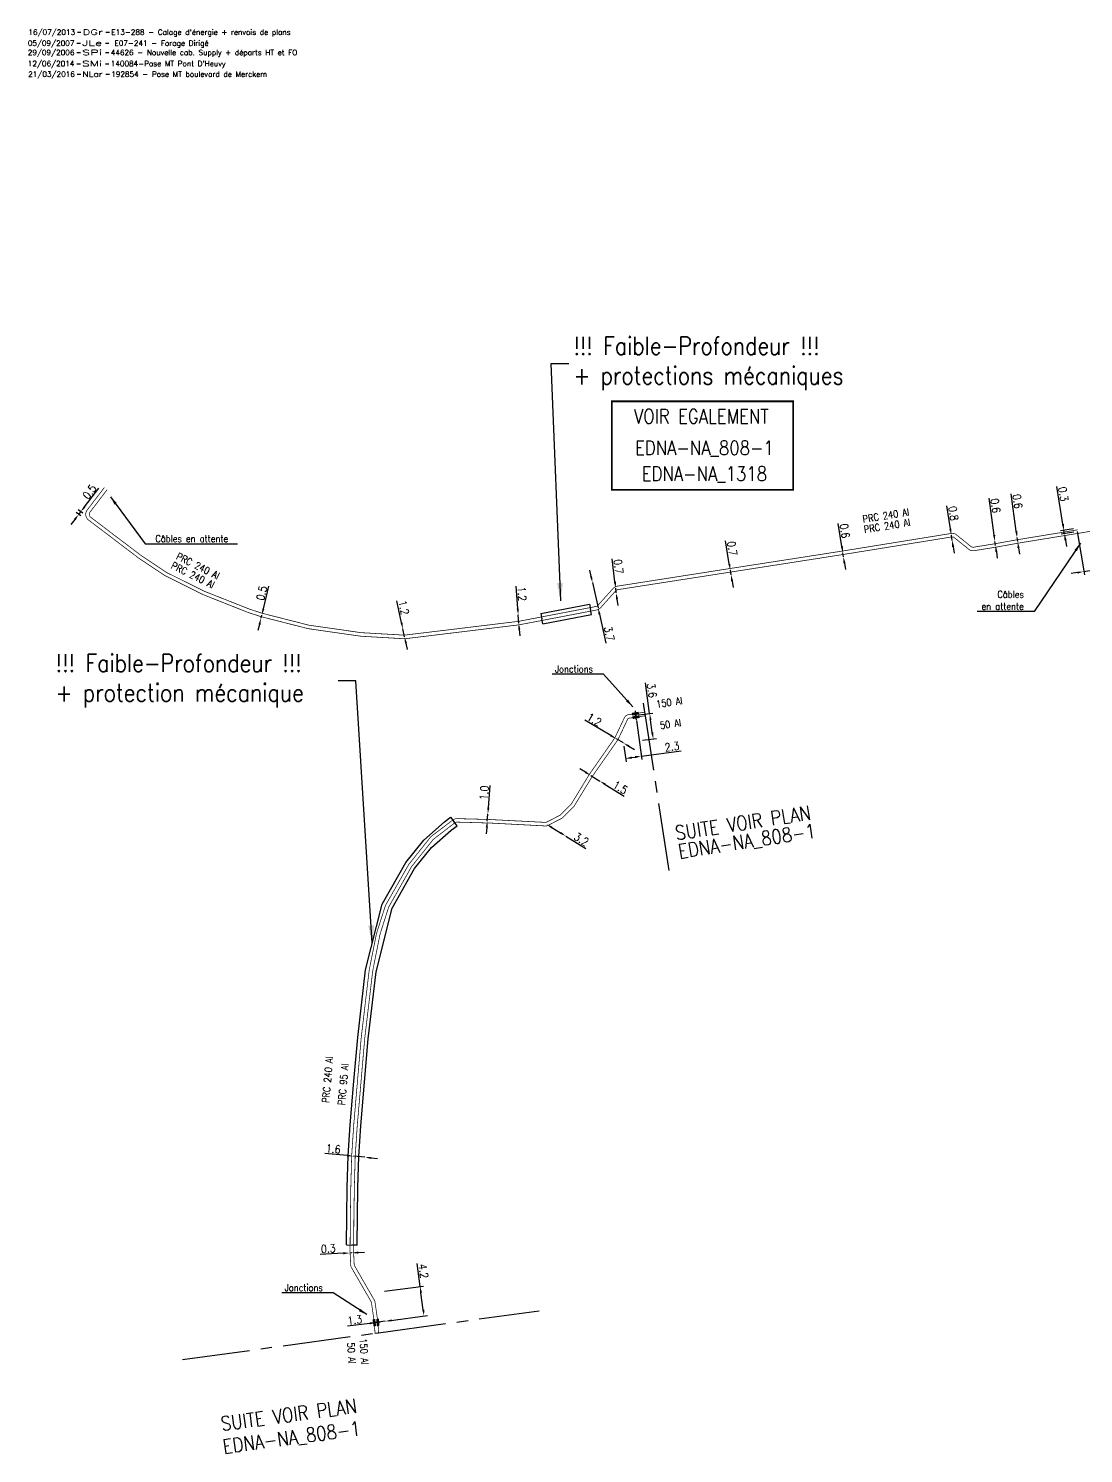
# Model space of a CAD drawing. Header units: millimetres. Extents: x 184513 to 185000, y 128010 to 129000.
# Drawn here: x 184512.7 to 184661, y 128788.2 to 128988.6 of the extents above; entities that cross this region are included whole.
import ezdxf
from ezdxf.enums import TextEntityAlignment as Align

# ---------------------------------------------------------------- set-up
doc = ezdxf.new("R2010")
doc.units = ezdxf.units.MM
doc.header["$PDMODE"] = 34
doc.linetypes.add('CENTER2', pattern=[28.575, 19.05, -3.175, 3.175, -3.175])
doc.layers.get('0').update_dxf_attribs({"linetype": 'CONTINUOUS'})
doc.layers.get('DEFPOINTS').update_dxf_attribs({"linetype": 'CONTINUOUS'})
for name, color, linetype in [('M_120', 5, 'M_ST_13'), ('M_300', 7, 'CONTINUOUS'), ('M_420', 7, 'CONTINUOUS'), ('M_930', 7, 'CONTINUOUS')]:
    doc.layers.add(name, color=color, linetype=linetype)
doc.layers.add('M_910', color=7, linetype='CONTINUOUS', plot=False)
doc.styles.get("Standard").update_dxf_attribs({"font": 'romans.shx', "width": 0.85})
doc.linetypes.add('M_ST_13', pattern='A,5,-0.3,["oo",Standard,S=1.5,R=0,X=0,Y=-0.5],-3', length=8.3)
doc.dimstyles.get("Standard").update_dxf_attribs({"dimtxt": 1.5, "dimasz": 1.2, "dimexe": 0.625, "dimexo": 0.625, "dimgap": 0.25, "dimtad": 1, "dimdec": 1, "dimzin": 0, "dimdsep": 46, "dimtxsty": 'Standard', "dimcen": -0.5, "dimadec": 0, "dimazin": 0, "dimtfac": 1, "dimtdec": 1, "dimtmove": 0, "dimatfit": 3, "dimfxl": 0, "dimtolj": 1, "dimtzin": 0, "dimarcsym": 0})

# ---------------------------------------------------------------- blocks, each defined once
blk = doc.blocks.new('GIS_MODF')
at = {"color": 0, "linetype": 'Continuous', "flags": 128}
for points in [[(-2.26, -0.01), (-1.76, -0.01)], [(1.76, -0.01), (2.26, -0.01)]]:
    blk.add_lwpolyline(points, dxfattribs=at)
at = {"color": 0, "linetype": 'Continuous'}
blk.add_attdef('DATE', text='', height=0.75, dxfattribs=at).set_placement((-2.58, -0.39), align=Align.RIGHT)
at = {"color": 0, "linetype": 'Continuous', "width": 3.590909}
blk.add_attdef('USER', text='', height=0.75, dxfattribs=at).set_placement((-1.52, -0.39), (1.31, -0.39), align=Align.FIT)
at = {"color": 0, "linetype": 'Continuous'}
blk.add_attdef('DESC', (2.53, -0.39), '', height=0.75, dxfattribs=at)
blk = doc.blocks.new('*D42')
at = {"layer": 'DEFPOINTS', "color": 0, "linetype": 'Continuous', "transparency": 16777216}
for p in [(184567.77, 128811.66), (184562.31, 128810.93), (184562.87, 128806.77)]:
    blk.add_point(p, dxfattribs=at)
at = {"layer": 'M_120', "color": 0, "linetype": 'Continuous', "lineweight": -2, "transparency": 16777216}
for p, q in [((184567.77, 128811.66), (184567.34, 128814.91)), ((184562.78, 128810.99), (184568.23, 128811.72)), ((184568.2, 128808.39), (184567.89, 128810.76)), ((184563.33, 128806.83), (184568.79, 128807.56))]:
    blk.add_line(p, q, dxfattribs=at)
at = {"layer": 'M_120', "color": 0, "linetype": 'Continuous', "transparency": 16777216}
for points in [[(184568.04, 128810.78), (184567.74, 128810.74), (184567.77, 128811.66)], [(184568.35, 128808.41), (184568.06, 128808.37), (184568.32, 128807.49)]]:
    blk.add_solid(points, dxfattribs=at)
at = {"layer": 'M_120', "color": 0, "linetype": 'Continuous', "transparency": 16777216, "insert": (184568.24, 128813.83), "char_height": 1.125, "attachment_point": 5, "rotation": 277.5685}
blk.add_mtext('\\A1;4.2', dxfattribs=at)
blk = doc.blocks.new('*D43')
at = {"layer": 'DEFPOINTS', "color": 0, "linetype": 'Continuous', "transparency": 16777216}
for p in [(184561.58, 128806.6), (184562.87, 128806.77), (184562.87, 128806.77)]:
    blk.add_point(p, dxfattribs=at)
at = {"layer": 'M_120', "color": 0, "linetype": 'Continuous', "lineweight": -2, "transparency": 16777216}
for p, q in [((184560.68, 128806.48), (184557.57, 128806.06)), ((184562.87, 128806.77), (184561.58, 128806.6)), ((184563.76, 128806.89), (184564.65, 128807.01))]:
    blk.add_line(p, q, dxfattribs=at)
at = {"layer": 'M_120', "color": 0, "linetype": 'Continuous', "transparency": 16777216}
for points in [[(184560.66, 128806.63), (184560.7, 128806.33), (184561.58, 128806.6)], [(184563.74, 128807.04), (184563.78, 128806.74), (184562.87, 128806.77)]]:
    blk.add_solid(points, dxfattribs=at)
at = {"layer": 'M_120', "color": 0, "linetype": 'Continuous', "transparency": 16777216, "insert": (184558.58, 128806.96), "char_height": 1.125, "attachment_point": 5, "rotation": 7.5685}
blk.add_mtext('\\A1;1.3', dxfattribs=at)
blk = doc.blocks.new('*D44')
at = {"layer": 'DEFPOINTS', "color": 0, "linetype": 'Continuous', "transparency": 16777216}
for p in [(184557.87, 128816.37), (184557.87, 128816.37), (184558.17, 128816.39)]:
    blk.add_point(p, dxfattribs=at)
at = {"layer": 'M_120', "color": 0, "linetype": 'Continuous', "lineweight": -2, "transparency": 16777216}
for p, q in [((184556.97, 128816.33), (184553.69, 128816.18)), ((184558.17, 128816.39), (184557.87, 128816.37)), ((184559.07, 128816.43), (184559.97, 128816.47))]:
    blk.add_line(p, q, dxfattribs=at)
at = {"layer": 'M_120', "color": 0, "linetype": 'Continuous', "transparency": 16777216}
for points in [[(184556.96, 128816.48), (184556.98, 128816.18), (184557.87, 128816.37)], [(184559.06, 128816.58), (184559.07, 128816.28), (184558.17, 128816.39)]]:
    blk.add_solid(points, dxfattribs=at)
at = {"layer": 'M_120', "color": 0, "linetype": 'Continuous', "transparency": 16777216, "insert": (184554.85, 128816.99), "char_height": 1.125, "attachment_point": 5, "rotation": 2.5938}
blk.add_mtext('\\A1;0.3', dxfattribs=at)
blk = doc.blocks.new('*D45')
at = {"layer": 'DEFPOINTS', "color": 0, "linetype": 'Continuous', "transparency": 16777216}
for p in [(184558.39, 128829.98), (184559.99, 128829.83), (184559.99, 128829.83)]:
    blk.add_point(p, dxfattribs=at)
at = {"layer": 'M_120', "color": 0, "linetype": 'Continuous', "lineweight": -2, "transparency": 16777216}
for p, q in [((184557.5, 128830.07), (184554.37, 128830.38)), ((184559.99, 128829.83), (184558.39, 128829.98)), ((184560.88, 128829.74), (184561.78, 128829.65))]:
    blk.add_line(p, q, dxfattribs=at)
at = {"layer": 'M_120', "color": 0, "linetype": 'Continuous', "transparency": 16777216}
for points in [[(184557.51, 128830.22), (184557.48, 128829.92), (184558.39, 128829.98)], [(184560.9, 128829.89), (184560.87, 128829.59), (184559.99, 128829.83)]]:
    blk.add_solid(points, dxfattribs=at)
at = {"layer": 'M_120', "color": 0, "linetype": 'Continuous', "transparency": 16777216, "insert": (184555.56, 128831.01), "char_height": 1.125, "attachment_point": 5, "rotation": 354.4313}
blk.add_mtext('\\A1;1.6', dxfattribs=at)
blk = doc.blocks.new('*D46')
at = {"layer": 'DEFPOINTS', "color": 0, "linetype": 'Continuous', "transparency": 16777216}
for p in [(184577.29, 128878.09), (184577.29, 128878.09), (184577.21, 128877.1)]:
    blk.add_point(p, dxfattribs=at)
at = {"layer": 'M_120', "color": 0, "linetype": 'Continuous', "lineweight": -2, "transparency": 16777216}
for p, q in [((184577.36, 128878.99), (184577.62, 128882.12)), ((184577.21, 128877.1), (184577.29, 128878.09)), ((184577.14, 128876.2), (184577.06, 128875.3))]:
    blk.add_line(p, q, dxfattribs=at)
at = {"layer": 'M_120', "color": 0, "linetype": 'Continuous', "transparency": 16777216}
for points in [[(184577.22, 128879), (184577.51, 128878.98), (184577.29, 128878.09)], [(184576.99, 128876.21), (184577.29, 128876.19), (184577.21, 128877.1)]]:
    blk.add_solid(points, dxfattribs=at)
at = {"layer": 'M_120', "color": 0, "linetype": 'Continuous', "transparency": 16777216, "insert": (184576.78, 128881.07), "char_height": 1.125, "attachment_point": 5, "rotation": 85.3257}
blk.add_mtext('\\A1;1.0', dxfattribs=at)
blk = doc.blocks.new('*D47')
at = {"layer": 'DEFPOINTS', "color": 0, "linetype": 'Continuous', "transparency": 16777216}
for p in [(184585.54, 128876.66), (184588.27, 128874.99), (184588.27, 128874.99)]:
    blk.add_point(p, dxfattribs=at)
at = {"layer": 'M_120', "color": 0, "linetype": 'Continuous', "lineweight": -2, "transparency": 16777216}
for p, q in [((184586.31, 128876.19), (184587.5, 128875.46)), ((184588.27, 128874.99), (184591.06, 128873.27))]:
    blk.add_line(p, q, dxfattribs=at)
at = {"layer": 'M_120', "color": 0, "linetype": 'Continuous', "transparency": 16777216}
for points in [[(184586.39, 128876.32), (184586.23, 128876.06), (184585.54, 128876.66)], [(184587.58, 128875.59), (184587.42, 128875.33), (184588.27, 128874.99)]]:
    blk.add_solid(points, dxfattribs=at)
at = {"layer": 'M_120', "color": 0, "linetype": 'Continuous', "transparency": 16777216, "insert": (184590.44, 128874.53), "char_height": 1.125, "attachment_point": 5, "rotation": 328.3517}
blk.add_mtext('\\A1;3.2', dxfattribs=at)
blk = doc.blocks.new('*D48')
at = {"layer": 'DEFPOINTS', "color": 0, "linetype": 'Continuous', "transparency": 16777216}
for p in [(184591.76, 128883.52), (184593.04, 128882.73), (184593.04, 128882.73)]:
    blk.add_point(p, dxfattribs=at)
at = {"layer": 'M_120', "color": 0, "linetype": 'Continuous', "lineweight": -2, "transparency": 16777216}
for p, q in [((184591, 128883.99), (184590.23, 128884.46)), ((184591.76, 128883.52), (184593.04, 128882.73)), ((184593.81, 128882.26), (184596.48, 128880.61))]:
    blk.add_line(p, q, dxfattribs=at)
at = {"layer": 'M_120', "color": 0, "linetype": 'Continuous', "transparency": 16777216}
for points in [[(184591.08, 128884.12), (184590.92, 128883.86), (184591.76, 128883.52)], [(184593.88, 128882.39), (184593.73, 128882.13), (184593.04, 128882.73)]]:
    blk.add_solid(points, dxfattribs=at)
at = {"layer": 'M_120', "color": 0, "linetype": 'Continuous', "transparency": 16777216, "insert": (184595.92, 128881.84), "char_height": 1.125, "attachment_point": 5, "rotation": 328.3512}
blk.add_mtext('\\A1;1.5', dxfattribs=at)
blk = doc.blocks.new('*D49')
at = {"layer": 'DEFPOINTS', "color": 0, "linetype": 'Continuous', "transparency": 16777216}
for p in [(184595.36, 128888.67), (184596.35, 128888.09), (184596.35, 128888.09)]:
    blk.add_point(p, dxfattribs=at)
at = {"layer": 'M_120', "color": 0, "linetype": 'Continuous', "lineweight": -2, "transparency": 16777216}
for p, q in [((184594.58, 128889.13), (184590.91, 128891.31)), ((184596.35, 128888.09), (184595.36, 128888.67)), ((184597.12, 128887.63), (184597.9, 128887.17))]:
    blk.add_line(p, q, dxfattribs=at)
at = {"layer": 'M_120', "color": 0, "linetype": 'Continuous', "transparency": 16777216}
for points in [[(184594.66, 128889.26), (184594.51, 128889), (184595.36, 128888.67)], [(184597.2, 128887.76), (184597.05, 128887.5), (184596.35, 128888.09)]]:
    blk.add_solid(points, dxfattribs=at)
at = {"layer": 'M_120', "color": 0, "linetype": 'Continuous', "transparency": 16777216, "insert": (184592.25, 128891.38), "char_height": 1.125, "attachment_point": 5, "rotation": 329.3658}
blk.add_mtext('\\A1;1.2', dxfattribs=at)
blk = doc.blocks.new('*D50')
at = {"layer": 'DEFPOINTS', "color": 0, "linetype": 'Continuous', "transparency": 16777216}
for p in [(184598.12, 128891.72), (184596.35, 128888.09), (184596.65, 128885.91)]:
    blk.add_point(p, dxfattribs=at)
at = {"layer": 'M_120', "color": 0, "linetype": 'Continuous', "lineweight": -2, "transparency": 16777216}
for p, q in [((184598.18, 128891.25), (184598.95, 128885.76)), ((184596.41, 128887.62), (184596.72, 128885.45)), ((184597.54, 128886.04), (184597.99, 128886.1)), ((184598.88, 128886.22), (184604.47, 128887))]:
    blk.add_line(p, q, dxfattribs=at)
at = {"layer": 'M_120', "color": 0, "linetype": 'Continuous', "transparency": 16777216}
for points in [[(184597.52, 128886.18), (184597.56, 128885.89), (184596.65, 128885.91)], [(184597.97, 128886.25), (184598.01, 128885.95), (184598.88, 128886.22)]]:
    blk.add_solid(points, dxfattribs=at)
at = {"layer": 'M_120', "color": 0, "linetype": 'Continuous', "transparency": 16777216, "insert": (184603.19, 128887.58), "char_height": 1.125, "attachment_point": 5, "rotation": 7.9576}
blk.add_mtext('\\A1;2.3', dxfattribs=at)
blk = doc.blocks.new('*D51')
at = {"layer": 'DEFPOINTS', "color": 0, "linetype": 'Continuous', "transparency": 16777216}
for p in [(184598.08, 128891.97), (184598.58, 128888.4), (184600.54, 128888.67)]:
    blk.add_point(p, dxfattribs=at)
at = {"layer": 'M_120', "color": 0, "linetype": 'Continuous', "lineweight": -2, "transparency": 16777216}
for p, q in [((184600.04, 128892.24), (184599.44, 128896.54)), ((184598.54, 128892.03), (184600.5, 128892.3)), ((184600.41, 128889.57), (184600.16, 128891.35)), ((184599.04, 128888.46), (184601, 128888.74))]:
    blk.add_line(p, q, dxfattribs=at)
at = {"layer": 'M_120', "color": 0, "linetype": 'Continuous', "transparency": 16777216}
for points in [[(184600.31, 128891.37), (184600.02, 128891.33), (184600.04, 128892.24)], [(184600.56, 128889.59), (184600.26, 128889.54), (184600.54, 128888.67)]]:
    blk.add_solid(points, dxfattribs=at)
at = {"layer": 'M_120', "color": 0, "linetype": 'Continuous', "transparency": 16777216, "insert": (184600.35, 128895.47), "char_height": 1.125, "attachment_point": 5, "rotation": 277.9576}
blk.add_mtext('\\A1;3.6', dxfattribs=at)
blk = doc.blocks.new('M_300_04')
at = {"color": 0, "linetype": 'Continuous'}
blk.add_line((0, 0.38), (0, -0.38), dxfattribs=at)
blk.add_solid([(-0.5, 0.19), (-0.5, -0.19), (0.5, 0.19), (0.5, -0.19)], dxfattribs=at)
at = {"color": 0, "linetype": 'Continuous', "width": 0.75, "flags": 3}
for tag, p in [('DEF_LEG', (0, -5)), ('DEF_COUP', (0.02, -7)), ('DEF_TYPE', (0, -9))]:
    blk.add_attdef(tag, text='', height=1.2, dxfattribs=at).set_placement(p, align=Align.MIDDLE)
blk = doc.blocks.new('*D117')
at = {"layer": 'DEFPOINTS', "color": 0, "linetype": 'Continuous', "transparency": 16777216}
for p in [(184519.77, 128920.23), (184520.41, 128919.74), (184520.69, 128920.09)]:
    blk.add_point(p, dxfattribs=at)
at = {"layer": 'M_120', "color": 0, "linetype": 'Continuous', "lineweight": -2, "transparency": 16777216}
for p, q in [((184520.59, 128921.3), (184522.59, 128923.9)), ((184520.04, 128920.02), (184519.4, 128920.52)), ((184520.32, 128920.38), (184519.67, 128920.87)), ((184519.77, 128920.23), (184520.04, 128920.59)), ((184519.22, 128919.52), (184518.67, 128918.81))]:
    blk.add_line(p, q, dxfattribs=at)
at = {"layer": 'M_120', "color": 0, "linetype": 'Continuous', "transparency": 16777216}
for points in [[(184519.1, 128919.61), (184519.34, 128919.43), (184519.77, 128920.23)], [(184520.47, 128921.39), (184520.71, 128921.21), (184520.04, 128920.59)]]:
    blk.add_solid(points, dxfattribs=at)
at = {"layer": 'M_120', "color": 0, "linetype": 'Continuous', "transparency": 16777216, "insert": (184521.27, 128923.41), "char_height": 1.125, "attachment_point": 5, "rotation": 52.4143}
blk.add_mtext('\\A1;0.5', dxfattribs=at)
blk = doc.blocks.new('*D118')
at = {"layer": 'DEFPOINTS', "color": 0, "linetype": 'Continuous', "transparency": 16777216}
for p in [(184545.4, 128905.64), (184545.4, 128905.64), (184545.51, 128906.08)]:
    blk.add_point(p, dxfattribs=at)
at = {"layer": 'M_120', "color": 0, "linetype": 'Continuous', "lineweight": -2, "transparency": 16777216}
for p, q in [((184545.73, 128906.95), (184546.51, 128910.14)), ((184545.4, 128905.64), (184545.51, 128906.08)), ((184545.19, 128904.77), (184544.97, 128903.89))]:
    blk.add_line(p, q, dxfattribs=at)
at = {"layer": 'M_120', "color": 0, "linetype": 'Continuous', "transparency": 16777216}
for points in [[(184545.04, 128904.8), (184545.33, 128904.73), (184545.4, 128905.64)], [(184545.58, 128906.99), (184545.87, 128906.92), (184545.51, 128906.08)]]:
    blk.add_solid(points, dxfattribs=at)
at = {"layer": 'M_120', "color": 0, "linetype": 'Continuous', "transparency": 16777216, "insert": (184545.5, 128909.16), "char_height": 1.125, "attachment_point": 5, "rotation": 76.1613}
blk.add_mtext('\\A1;0.5', dxfattribs=at)
blk = doc.blocks.new('*D119')
at = {"layer": 'DEFPOINTS', "color": 0, "linetype": 'Continuous', "transparency": 16777216}
for p in [(184565.35, 128904.12), (184565.35, 128904.12), (184565.59, 128903)]:
    blk.add_point(p, dxfattribs=at)
at = {"layer": 'M_120', "color": 0, "linetype": 'Continuous', "lineweight": -2, "transparency": 16777216}
for p, q in [((184565.16, 128905), (184564.51, 128908.07)), ((184565.59, 128903), (184565.35, 128904.12)), ((184565.77, 128902.12), (184565.96, 128901.24))]:
    blk.add_line(p, q, dxfattribs=at)
at = {"layer": 'M_120', "color": 0, "linetype": 'Continuous', "transparency": 16777216}
for points in [[(184565.31, 128905.03), (184565.01, 128904.97), (184565.35, 128904.12)], [(184565.92, 128902.15), (184565.63, 128902.08), (184565.59, 128903)]]:
    blk.add_solid(points, dxfattribs=at)
at = {"layer": 'M_120', "color": 0, "linetype": 'Continuous', "transparency": 16777216, "insert": (184565.47, 128907.13), "char_height": 1.125, "attachment_point": 5, "rotation": 282.0179}
blk.add_mtext('\\A1;1.2', dxfattribs=at)
blk = doc.blocks.new('*D120')
at = {"layer": 'DEFPOINTS', "color": 0, "linetype": 'Continuous', "transparency": 16777216}
for p in [(184581.56, 128906.09), (184581.56, 128906.09), (184581.64, 128904.94)]:
    blk.add_point(p, dxfattribs=at)
at = {"layer": 'M_120', "color": 0, "linetype": 'Continuous', "lineweight": -2, "transparency": 16777216}
for p, q in [((184581.49, 128906.99), (184581.26, 128910.12)), ((184581.64, 128904.94), (184581.56, 128906.09)), ((184581.71, 128904.05), (184581.78, 128903.15))]:
    blk.add_line(p, q, dxfattribs=at)
at = {"layer": 'M_120', "color": 0, "linetype": 'Continuous', "transparency": 16777216}
for points in [[(184581.64, 128907), (184581.34, 128906.98), (184581.56, 128906.09)], [(184581.86, 128904.06), (184581.56, 128904.03), (184581.64, 128904.94)]]:
    blk.add_solid(points, dxfattribs=at)
at = {"layer": 'M_120', "color": 0, "linetype": 'Continuous', "transparency": 16777216, "insert": (184582.09, 128909.06), "char_height": 1.125, "attachment_point": 5, "rotation": 274.2052}
blk.add_mtext('\\A1;1.2', dxfattribs=at)
blk = doc.blocks.new('*D121')
at = {"layer": 'DEFPOINTS', "color": 0, "linetype": 'Continuous', "transparency": 16777216}
for p in [(184592, 128910.64), (184592, 128910.64), (184592.79, 128907.08)]:
    blk.add_point(p, dxfattribs=at)
at = {"layer": 'M_120', "color": 0, "linetype": 'Continuous', "lineweight": -2, "transparency": 16777216}
for p, q in [((184591.8, 128911.52), (184591.61, 128912.4)), ((184592, 128910.64), (184592.79, 128907.08)), ((184592.98, 128906.2), (184593.88, 128902.14))]:
    blk.add_line(p, q, dxfattribs=at)
at = {"layer": 'M_120', "color": 0, "linetype": 'Continuous', "transparency": 16777216}
for points in [[(184591.95, 128911.55), (184591.66, 128911.49), (184592, 128910.64)], [(184593.13, 128906.23), (184592.84, 128906.17), (184592.79, 128907.08)]]:
    blk.add_solid(points, dxfattribs=at)
at = {"layer": 'M_120', "color": 0, "linetype": 'Continuous', "transparency": 16777216, "insert": (184594.36, 128903.46), "char_height": 1.125, "attachment_point": 5, "rotation": 282.4795}
blk.add_mtext('\\A1;3.7', dxfattribs=at)
blk = doc.blocks.new('*D123')
at = {"layer": 'DEFPOINTS', "color": 0, "linetype": 'Continuous', "transparency": 16777216}
for p in [(184595.27, 128909.86), (184595.35, 128909.21), (184595.35, 128909.21)]:
    blk.add_point(p, dxfattribs=at)
at = {"layer": 'M_120', "color": 0, "linetype": 'Continuous', "lineweight": -2, "transparency": 16777216}
for p, q in [((184595.16, 128910.75), (184594.78, 128914)), ((184595.35, 128909.21), (184595.27, 128909.86)), ((184595.45, 128908.32), (184595.56, 128907.42))]:
    blk.add_line(p, q, dxfattribs=at)
at = {"layer": 'M_120', "color": 0, "linetype": 'Continuous', "transparency": 16777216}
for points in [[(184595.31, 128910.77), (184595.01, 128910.73), (184595.27, 128909.86)], [(184595.6, 128908.33), (184595.3, 128908.3), (184595.35, 128909.21)]]:
    blk.add_solid(points, dxfattribs=at)
at = {"layer": 'M_120', "color": 0, "linetype": 'Continuous', "transparency": 16777216, "insert": (184595.66, 128912.91), "char_height": 1.125, "attachment_point": 5, "rotation": 276.7573}
blk.add_mtext('\\A1;0.7', dxfattribs=at)
blk = doc.blocks.new('*D124')
at = {"layer": 'DEFPOINTS', "color": 0, "linetype": 'Continuous', "transparency": 16777216}
for p in [(184611.39, 128912.37), (184611.49, 128911.73), (184611.49, 128911.73)]:
    blk.add_point(p, dxfattribs=at)
at = {"layer": 'M_120', "color": 0, "linetype": 'Continuous', "lineweight": -2, "transparency": 16777216}
for p, q in [((184611.24, 128913.26), (184610.71, 128916.49)), ((184611.49, 128911.73), (184611.39, 128912.37)), ((184611.64, 128910.84), (184611.78, 128909.95))]:
    blk.add_line(p, q, dxfattribs=at)
at = {"layer": 'M_120', "color": 0, "linetype": 'Continuous', "transparency": 16777216}
for points in [[(184611.39, 128913.28), (184611.1, 128913.24), (184611.39, 128912.37)], [(184611.79, 128910.87), (184611.49, 128910.82), (184611.49, 128911.73)]]:
    blk.add_solid(points, dxfattribs=at)
at = {"layer": 'M_120', "color": 0, "linetype": 'Continuous', "transparency": 16777216, "insert": (184611.65, 128915.44), "char_height": 1.125, "attachment_point": 5, "rotation": 279.2865}
blk.add_mtext('\\A1;0.7', dxfattribs=at)
blk = doc.blocks.new('*D125')
at = {"layer": 'DEFPOINTS', "color": 0, "linetype": 'Continuous', "transparency": 16777216}
for p in [(184627.21, 128914.84), (184627.3, 128914.24), (184627.3, 128914.24)]:
    blk.add_point(p, dxfattribs=at)
at = {"layer": 'M_120', "color": 0, "linetype": 'Continuous', "lineweight": -2, "transparency": 16777216}
for p, q in [((184627.07, 128915.73), (184626.57, 128918.97)), ((184627.3, 128914.24), (184627.21, 128914.84)), ((184627.44, 128913.35), (184627.58, 128912.47))]:
    blk.add_line(p, q, dxfattribs=at)
at = {"layer": 'M_120', "color": 0, "linetype": 'Continuous', "transparency": 16777216}
for points in [[(184627.22, 128915.75), (184626.92, 128915.7), (184627.21, 128914.84)], [(184627.59, 128913.38), (184627.29, 128913.33), (184627.3, 128914.24)]]:
    blk.add_solid(points, dxfattribs=at)
at = {"layer": 'M_120', "color": 0, "linetype": 'Continuous', "transparency": 16777216, "insert": (184627.49, 128917.91), "char_height": 1.125, "attachment_point": 5, "rotation": 278.7768}
blk.add_mtext('\\A1;0.6', dxfattribs=at)
blk = doc.blocks.new('*D126')
at = {"layer": 'DEFPOINTS', "color": 0, "linetype": 'Continuous', "transparency": 16777216}
for p in [(184642.47, 128917.3), (184642.58, 128916.56), (184642.58, 128916.56)]:
    blk.add_point(p, dxfattribs=at)
at = {"layer": 'M_120', "color": 0, "linetype": 'Continuous', "lineweight": -2, "transparency": 16777216}
for p, q in [((184642.33, 128918.19), (184641.83, 128921.43)), ((184642.58, 128916.56), (184642.47, 128917.3)), ((184642.72, 128915.67), (184642.86, 128914.78))]:
    blk.add_line(p, q, dxfattribs=at)
at = {"layer": 'M_120', "color": 0, "linetype": 'Continuous', "transparency": 16777216}
for points in [[(184642.48, 128918.21), (184642.18, 128918.17), (184642.47, 128917.3)], [(184642.87, 128915.69), (184642.57, 128915.65), (184642.58, 128916.56)]]:
    blk.add_solid(points, dxfattribs=at)
at = {"layer": 'M_120', "color": 0, "linetype": 'Continuous', "transparency": 16777216, "insert": (184642.75, 128920.37), "char_height": 1.125, "attachment_point": 5, "rotation": 278.7768}
blk.add_mtext('\\A1;0.8', dxfattribs=at)
blk = doc.blocks.new('*D127')
at = {"layer": 'DEFPOINTS', "color": 0, "linetype": 'Continuous', "transparency": 16777216}
for p in [(184648.6, 128916.41), (184648.6, 128916.41), (184648.68, 128915.87)]:
    blk.add_point(p, dxfattribs=at)
at = {"layer": 'M_120', "color": 0, "linetype": 'Continuous', "lineweight": -2, "transparency": 16777216}
for p, q in [((184648.48, 128917.3), (184647.77, 128922.53)), ((184648.68, 128915.87), (184648.6, 128916.41)), ((184648.8, 128914.97), (184648.92, 128914.08))]:
    blk.add_line(p, q, dxfattribs=at)
at = {"layer": 'M_120', "color": 0, "linetype": 'Continuous', "transparency": 16777216}
for points in [[(184648.63, 128917.32), (184648.33, 128917.28), (184648.6, 128916.41)], [(184648.95, 128915), (184648.65, 128914.95), (184648.68, 128915.87)]]:
    blk.add_solid(points, dxfattribs=at)
at = {"layer": 'M_120', "color": 0, "linetype": 'Continuous', "transparency": 16777216, "insert": (184648.67, 128921.45), "char_height": 1.125, "attachment_point": 5, "rotation": 277.791}
blk.add_mtext('\\A1;0.6', dxfattribs=at)
blk = doc.blocks.new('*D128')
at = {"layer": 'DEFPOINTS', "color": 0, "linetype": 'Continuous', "transparency": 16777216}
for p in [(184651.71, 128916.97), (184651.71, 128916.97), (184651.79, 128916.42)]:
    blk.add_point(p, dxfattribs=at)
at = {"layer": 'M_120', "color": 0, "linetype": 'Continuous', "lineweight": -2, "transparency": 16777216}
for p, q in [((184651.59, 128917.86), (184650.87, 128923.13)), ((184651.79, 128916.42), (184651.71, 128916.97)), ((184651.91, 128915.53), (184652.03, 128914.64))]:
    blk.add_line(p, q, dxfattribs=at)
at = {"layer": 'M_120', "color": 0, "linetype": 'Continuous', "transparency": 16777216}
for points in [[(184651.74, 128917.88), (184651.44, 128917.84), (184651.71, 128916.97)], [(184652.06, 128915.55), (184651.76, 128915.51), (184651.79, 128916.42)]]:
    blk.add_solid(points, dxfattribs=at)
at = {"layer": 'M_120', "color": 0, "linetype": 'Continuous', "transparency": 16777216, "insert": (184651.77, 128922.06), "char_height": 1.125, "attachment_point": 5, "rotation": 277.7951}
blk.add_mtext('\\A1;0.6', dxfattribs=at)
blk = doc.blocks.new('*D129')
at = {"layer": 'DEFPOINTS', "color": 0, "linetype": 'Continuous', "transparency": 16777216}
for p in [(184660.1, 128918.28), (184663.63, 128918.37), (184661.1, 128912.19)]:
    blk.add_point(p, dxfattribs=at)
at = {"layer": 'M_120', "color": 0, "linetype": 'Continuous', "lineweight": -2, "transparency": 16777216}
for p, q in [((184660.17, 128917.82), (184661.18, 128911.73)), ((184663.71, 128917.91), (184664.63, 128912.3)), ((184660.21, 128912.05), (184659.33, 128911.9)), ((184661.1, 128912.19), (184664.55, 128912.76)), ((184665.44, 128912.91), (184668.68, 128913.45))]:
    blk.add_line(p, q, dxfattribs=at)
at = {"layer": 'M_120', "color": 0, "linetype": 'Continuous', "transparency": 16777216}
for points in [[(184660.19, 128912.2), (184660.24, 128911.9), (184661.1, 128912.19)], [(184665.42, 128913.06), (184665.47, 128912.76), (184664.55, 128912.76)]]:
    blk.add_solid(points, dxfattribs=at)
at = {"layer": 'M_120', "color": 0, "linetype": 'Continuous', "transparency": 16777216, "insert": (184667.38, 128913.99), "char_height": 1.125, "attachment_point": 5, "rotation": 9.3753}
blk.add_mtext('\\A1;3.5', dxfattribs=at)
blk = doc.blocks.new('*D130')
at = {"layer": 'DEFPOINTS', "color": 0, "linetype": 'Continuous', "transparency": 16777216}
for p in [(184658.29, 128917.98), (184660.1, 128918.28), (184660.18, 128917.8)]:
    blk.add_point(p, dxfattribs=at)
at = {"layer": 'M_120', "color": 0, "linetype": 'Continuous', "lineweight": -2, "transparency": 16777216}
for p, q in [((184658.15, 128918.87), (184657.28, 128924.14)), ((184659.63, 128918.2), (184657.83, 128917.91)), ((184659.71, 128917.72), (184657.91, 128917.43)), ((184658.37, 128917.5), (184658.29, 128917.98)), ((184658.52, 128916.61), (184658.67, 128915.73))]:
    blk.add_line(p, q, dxfattribs=at)
at = {"layer": 'M_120', "color": 0, "linetype": 'Continuous', "transparency": 16777216}
for points in [[(184658.29, 128918.89), (184658, 128918.85), (184658.29, 128917.98)], [(184658.67, 128916.64), (184658.37, 128916.59), (184658.37, 128917.5)]]:
    blk.add_solid(points, dxfattribs=at)
at = {"layer": 'M_120', "color": 0, "linetype": 'Continuous', "transparency": 16777216, "insert": (184658.21, 128923.09), "char_height": 1.125, "attachment_point": 5, "rotation": 279.3754}
blk.add_mtext('\\A1;0.3', dxfattribs=at)

msp = doc.modelspace()

# ---------------------------------------------------------------- linework, layer by layer
at = {"layer": 'M_120', "const_width": 0.1}
for points in [[(184523.36, 128924), (184520.95, 128920.84, 0.415285), (184521.14, 128919.44), (184523.95, 128917.31), (184528.22, 128914.06), (184531.89, 128911.62), (184537.25, 128908.95), (184543.63, 128906.42), (184545.44, 128905.84), (184552.04, 128904.16), (184559.42, 128903.1), (184565.59, 128902.74), (184581.68, 128904.7), (184584.93, 128905.32), (184591.76, 128906.63), (184592.59, 128906.79, 0.164402), (184593.14, 128907.1), (184595.28, 128909.49, -0.173294), (184595.57, 128909.65), (184611.43, 128912.12), (184627.25, 128914.59), (184642.51, 128917.06), (184642.51, 128917.06, -0.208921), (184642.9, 128916.95), (184644.89, 128915.34, 0.212857), (184645.68, 128915.13), (184648.72, 128915.62), (184651.83, 128916.18), (184657.15, 128917.05), (184660.22, 128917.55), (184663.03, 128918.02, -0.370949)], [(184523.76, 128923.7), (184521.34, 128920.54, 0.415285), (184521.44, 128919.84), (184524.25, 128917.7), (184528.51, 128914.47), (184532.14, 128912.05), (184537.45, 128909.41), (184543.8, 128906.9), (184545.58, 128906.32), (184552.14, 128904.65), (184559.47, 128903.6), (184565.58, 128903.25), (184581.6, 128905.19), (184584.83, 128905.81), (184591.67, 128907.12), (184592.49, 128907.28, 0.164402), (184592.77, 128907.44), (184594.9, 128909.82, -0.173294), (184595.5, 128910.14), (184611.35, 128912.62), (184627.17, 128915.08), (184642.43, 128917.55), (184642.44, 128917.55, -0.208921), (184643.21, 128917.34), (184645.2, 128915.73, 0.212857), (184645.6, 128915.62), (184648.64, 128916.11), (184651.75, 128916.67), (184657.07, 128917.54), (184660.13, 128918.05), (184660.15, 128918.05, 0.032772), (184660.22, 128918.07)], [(184599.44, 128891.92), (184598.12, 128891.72), (184597.14, 128891.57, 0.249056), (184596.95, 128891.43), (184595.58, 128888.55), (184591.97, 128883.38), (184589.42, 128879.2), (184587.73, 128877.52), (184585.78, 128876.51, -0.133137), (184585.39, 128876.42), (184577.23, 128876.85, 0.034677), (184577.2, 128876.84), (184572.97, 128876.96, 0.172823), (184572.65, 128876.86), (184569.62, 128874.53), (184566.57, 128870.71), (184563.35, 128865.02), (184562.12, 128861.17), (184561.1, 128856.02), (184559.98, 128846.55), (184558.93, 128834.31), (184558.64, 128829.97), (184558.52, 128825.57), (184558.45, 128821.06), (184558.42, 128816.39), (184558.5, 128814.7, 0.118531), (184558.54, 128814.59), (184561.4, 128809.62), (184561.83, 128806.62), (184561.92, 128805.16)]]:
    msp.add_lwpolyline(points, format="xyb", dxfattribs=at)
at = {"layer": 'M_120'}
msp.add_lwpolyline([(184599.36, 128892.42, 0.1, 0.1, 0), (184598.04, 128892.21, 0.1, 0.1, 0), (184598.04, 128892.21, 0.1, 0.1, 0), (184597.06, 128892.06, 0.1, 0.1, 0.249056), (184596.5, 128891.65, 0.1, 0.1, 0), (184595.14, 128888.8, 0.1, 0.1, 0), (184591.55, 128883.65, 0.1, 0.1, 0), (184589.03, 128879.51, 0.1, 0.1, 0), (184587.44, 128877.93, 0.1, 0.1, 0), (184585.55, 128876.95, 0.1, 0.1, -0.133137), (184585.42, 128876.92, 0.1, 0.1, 0), (184577.26, 128877.34, 0.1, 0.1, 0.034677), (184577.15, 128877.34, 0.1, 0.1, 0), (184572.99, 128877.45, 0.1, 0.1, 0.170416), (184572.35, 128877.25, 0.1, 0.1, 0), (184569.28, 128874.91, 0.1, 0.1, 0), (184566.16, 128870.99, 0.1, 0.1, 0), (184562.89, 128865.22, 0.1, 0.1, 0), (184561.63, 128861.29, 0.1, 0.1, 0), (184560.6, 128856.1, 0.1, 0.1, 0), (184559.48, 128846.6, 0.1, 0.1, 0), (184558.43, 128834.35, 0.1, 0.1, 0), (184558.14, 128830, 0.1, 0.1, 0), (184558.02, 128825.58, 0.1, 0.1, 0), (184557.95, 128821.06, 0.1, 0.1, 0), (184557.92, 128816.38, 0.1, 0.1, 0), (184558.01, 128814.67, 0.1, 0.1, 0.118531), (184558.1, 128814.34, 0.1, 0.1, 0), (184560.92, 128809.46, 0.1, 0.1, 0), (184561.33, 128806.57, 0.1, 0.1, 0), (184561.42, 128805.09, 0, 0, 0)], format="xyseb", dxfattribs=at)
at = {"layer": 'M_420', "color": 7, "linetype": 'CONTINUOUS'}
for p, q in [((184584.74, 128906.3), (184591.57, 128907.61)), ((184584.74, 128906.3), (184584.88, 128905.56)), ((184585.02, 128904.83), (184591.86, 128906.14)), ((184591.57, 128907.61), (184591.72, 128906.87)), ((184591.86, 128906.14), (184591.72, 128906.87)), ((184585.02, 128904.83), (184584.88, 128905.56)), ((184571.2, 128877), (184572.05, 128877.64)), ((184572.05, 128877.64), (184572.51, 128877.05)), ((184568.27, 128874.44), (184571.2, 128877)), ((184569.36, 128873.4), (184572.15, 128875.83)), ((184572.15, 128875.83), (184572.96, 128876.45)), ((184572.96, 128876.45), (184572.51, 128877.05)), ((184565.74, 128871.27), (184568.27, 128874.44)), ((184566.99, 128870.43), (184569.36, 128873.4)), ((184562.42, 128865.41), (184565.74, 128871.27)), ((184563.83, 128864.85), (184566.99, 128870.43)), ((184560.11, 128856.19), (184562.42, 128865.41)), ((184561.59, 128855.92), (184563.83, 128864.85)), ((184558.99, 128846.65), (184560.11, 128856.19)), ((184560.48, 128846.5), (184561.59, 128855.92)), ((184558.46, 128840.52), (184558.99, 128846.65)), ((184559.95, 128840.39), (184560.48, 128846.5)), ((184557.93, 128834.39), (184558.46, 128840.52)), ((184559.43, 128834.27), (184559.95, 128840.39)), ((184557.64, 128830.02), (184557.93, 128834.39)), ((184559.14, 128829.95), (184559.43, 128834.27)), ((184557.52, 128825.59), (184557.64, 128830.02)), ((184559.02, 128825.56), (184559.14, 128829.95)), ((184557.42, 128817.5), (184557.52, 128825.59)), ((184558.92, 128817.48), (184559.02, 128825.56)), ((184557.42, 128817.5), (184558.17, 128817.49)), ((184558.92, 128817.48), (184558.17, 128817.49))]:
    msp.add_line(p, q, dxfattribs=at)
at = {"layer": 'M_930', "const_width": 0.25}
msp.add_lwpolyline([(184594.71, 128936.13), (184620.23, 128936.13), (184620.23, 128923.68), (184594.71, 128923.68)], close=True, dxfattribs=at)
at = {"layer": 'M_930', "linetype": 'CENTER2', "ltscale": 0.5, "flags": 128}
msp.add_lwpolyline([(184602.79, 128870.16), (184599.44, 128891.92), (184599.36, 128892.42), (184599.08, 128894.24)], dxfattribs=at)
at = {"layer": 'M_930', "linetype": 'CENTER2', "ltscale": 0.5}
msp.add_lwpolyline([(184534.34, 128801.39), (184561.42, 128805.09), (184561.92, 128805.16), (184584.51, 128808.24)], dxfattribs=at)

# ---------------------------------------------------------------- block references
at = {"layer": 'M_300'}
for p, rotation in [((184598.04, 128892.21), 8.77481812261367), ((184598.12, 128891.72), 188.5841196189912), ((184561.33, 128806.57), 98.00677267968452), ((184561.83, 128806.62), 273.6452807415561)]:
    msp.add_blockref('M_300_04', p, dxfattribs=dict(at, rotation=rotation))
at = {"layer": 'M_910'}
ref = msp.add_blockref('GIS_MODF', (184521.83, 128988.05), dxfattribs=at)
ref.add_attrib('DATE', '16/07/2013', dxfattribs={"layer": '0', "color": 0, "linetype": 'Continuous', "height": 0.75}).set_placement((184519.25, 128987.66), align=Align.RIGHT)
ref.add_attrib('USER', 'DGr', dxfattribs={"layer": '0', "color": 0, "linetype": 'Continuous', "height": 0.75, "width": 1.462963}).set_placement((184520.31, 128987.66), (184523.14, 128987.66), align=Align.FIT)
ref.add_attrib('DESC', "E13-288 - Calage d'énergie + renvois de plans", (184524.36, 128987.66), dxfattribs={"layer": '0', "color": 0, "linetype": 'Continuous', "height": 0.75})
ref = msp.add_blockref('GIS_MODF', (184521.75, 128986.51), dxfattribs=at)
ref.add_attrib('DATE', '05/09/2007', dxfattribs={"layer": '0', "color": 0, "linetype": 'Continuous', "height": 0.75}).set_placement((184519.16, 128986.12), align=Align.RIGHT)
ref.add_attrib('USER', 'JLe', dxfattribs={"layer": '0', "color": 0, "linetype": 'Continuous', "height": 0.75, "width": 1.645833}).set_placement((184520.23, 128986.12), (184523.05, 128986.12), align=Align.FIT)
ref.add_attrib('DESC', ' E07-241 - Forage Dirigé', (184524.27, 128986.12), dxfattribs={"layer": '0', "color": 0, "linetype": 'Continuous', "height": 0.75})
ref = msp.add_blockref('GIS_MODF', (184521.75, 128985.18), dxfattribs=at)
ref.add_attrib('DATE', '29/09/2006', dxfattribs={"layer": '0', "color": 0, "linetype": 'Continuous', "height": 0.75}).set_placement((184519.16, 128984.8), align=Align.RIGHT)
ref.add_attrib('USER', 'SPi', dxfattribs={"layer": '0', "color": 0, "linetype": 'Continuous', "height": 0.75, "width": 1.717391}).set_placement((184520.23, 128984.8), (184523.05, 128984.8), align=Align.FIT)
ref.add_attrib('DESC', '44626 - Nouvelle cab. Supply + départs HT et FO', (184524.27, 128984.8), dxfattribs={"layer": '0', "color": 0, "linetype": 'Continuous', "height": 0.75})
ref = msp.add_blockref('GIS_MODF', (184521.75, 128983.62), dxfattribs=at)
ref.add_attrib('DATE', '12/06/2014', dxfattribs={"layer": '0', "color": 0, "linetype": 'Continuous', "height": 0.75}).set_placement((184519.16, 128983.24), align=Align.RIGHT)
ref.add_attrib('USER', 'SMi', dxfattribs={"layer": '0', "color": 0, "linetype": 'Continuous', "height": 0.75, "width": 1.612245}).set_placement((184520.23, 128983.24), (184523.05, 128983.24), align=Align.FIT)
ref.add_attrib('DESC', "140084-Pose MT Pont D'Heuvy", (184524.27, 128983.24), dxfattribs={"layer": '0', "color": 0, "linetype": 'Continuous', "height": 0.75})
ref = msp.add_blockref('GIS_MODF', (184521.81, 128982.15), dxfattribs=at)
ref.add_attrib('DATE', '21/03/2016', dxfattribs={"layer": '0', "color": 0, "linetype": 'Continuous', "height": 0.75}).set_placement((184519.22, 128981.76), align=Align.RIGHT)
ref.add_attrib('USER', 'NLar', dxfattribs={"layer": '0', "color": 0, "linetype": 'Continuous', "height": 0.75, "width": 1.128571}).set_placement((184520.29, 128981.76), (184523.11, 128981.76), align=Align.FIT)
ref.add_attrib('DESC', '192854 - Pose MT boulevard de Merckem', (184524.33, 128981.76), dxfattribs={"layer": '0', "color": 0, "linetype": 'Continuous', "height": 0.75})

# ---------------------------------------------------------------- texts
at = {"layer": 'M_120', "width": 0.85}
for rotation, p in [(9.178, (184630.08, 128919.05)), (9.178, (184630.25, 128917.6)), (333.51, (184533.36, 128914)), (333.51, (184532.65, 128912.71))]:
    msp.add_text('PRC 240 Al', height=1, rotation=rotation, dxfattribs=at).set_placement(p)
at = {"layer": 'M_120', "linetype": 'Continuous', "width": 0.85}
for s, rotation, p in [('150 Al', 8.7749, (184601.04, 128893.02)), ('50 Al', 8.7749, (184601.57, 128890.03)), ('PRC 240 Al', 85.0986, (184554.96, 128837.42)), ('PRC 95 Al', 85.0986, (184557.2, 128837.12)), ('50 Al', 273.8264, (184557.52, 128803.74)), ('150 Al', 273.8264, (184559.26, 128804.34))]:
    msp.add_text(s, height=1, rotation=rotation, dxfattribs=at).set_placement(p)
at = {"layer": 'M_120', "linetype": 'Continuous', "char_height": 1}
for s, insert, attachment_point in [('Câbles en attente', (184530.54, 128916.82), 4), ('Câbles \\Pen attente', (184652.65, 128908.15), 6)]:
    msp.add_mtext(s, dxfattribs=dict(at, insert=insert, attachment_point=attachment_point))
at = {"layer": 'M_300', "char_height": 1, "attachment_point": 6}
for insert in [(184592.08, 128898.5), (184554.08, 128811.5)]:
    msp.add_mtext('Jonctions', dxfattribs=dict(at, insert=insert))
at = {"layer": 'M_420', "char_height": 2.5, "attachment_point": 4}
for s, insert in [('!!! Faible-Profondeur !!!\\P+ protections mécaniques', (184589.33, 128941.43)), ('!!! Faible-Profondeur !!!\\P+ protection mécanique', (184516.53, 128896.82))]:
    msp.add_mtext(s, dxfattribs=dict(at, insert=insert))
at = {"layer": 'M_930', "width": 0.85}
for s, p in [('VOIR EGALEMENT', (184607.3, 128933.02)), ('EDNA-NA_808-1', (184607.74, 128928.59)), ('EDNA-NA_1318', (184607.74, 128924.95))]:
    msp.add_text(s, height=2, dxfattribs=at).set_placement(p, align=Align.CENTER)
for s, rotation, p in [('SUITE VOIR PLAN', 8.7749, (184613.3, 128875.87)), ('EDNA-NA_808-1', 8.7749, (184613.86, 128873.31)), ('SUITE VOIR PLAN', 7.706, (184549.42, 128792.63)), ('EDNA-NA_808-1', 7.706, (184549.82, 128789.45))]:
    msp.add_text(s, height=2, rotation=rotation, dxfattribs=at).set_placement(p, align=Align.CENTER)

# ---------------------------------------------------------------- dimensions: what is measured, and where the dimension line sits
at = {"layer": 'M_120', "linetype": 'Continuous'}
for base, p1, p2, angle, override, picture, middle in [((184519.7675, 128920.2321), (184520.6874, 128920.0919), (184520.4129, 128919.7353), 52.4143, {"dimscale": 0.75, "dimatfit": 0}, '*D117', (184521.8653, 128922.9575)), ((184648.6, 128916.41), (184648.68, 128915.87), (184648.6, 128916.41), 277.791, {"dimscale": 0.75, "dimatfit": 0}, '*D127', (184647.93, 128921.35)), ((184651.71, 128916.97), (184651.79, 128916.42), (184651.71, 128916.97), 277.7951, {"dimscale": 0.75, "dimatfit": 0}, '*D128', (184651.03, 128921.95)), ((184642.5818, 128916.5609), (184642.46736, 128917.30212), (184642.5818, 128916.5609), 98.77677, {"dimscale": 0.75, "dimatfit": 0}, '*D126', (184642.01124, 128920.2564)), ((184627.3, 128914.24), (184627.21, 128914.84), (184627.3, 128914.24), 98.7768, {"dimscale": 0.75, "dimatfit": 0}, '*D125', (184626.75, 128917.79)), ((184661.1, 128912.19), (184663.63, 128918.37), (184660.1, 128918.28), 9.3753, {"dimscale": 0.75, "dimatfit": 0}, '*D129', (184667.5, 128913.25)), ((184611.49, 128911.73), (184611.39, 128912.37), (184611.49, 128911.73), 99.2865, {"dimscale": 0.75, "dimatfit": 0}, '*D124', (184610.91, 128915.32)), ((184595.3462, 128909.2097), (184595.2697, 128909.8552), (184595.3462, 128909.2097), 96.7573, {"dimscale": 0.75, "dimatfit": 0}, '*D123', (184594.918, 128912.8237)), ((184592, 128910.64), (184592.79, 128907.08), (184592, 128910.64), 282.4795, {"dimscale": 0.75, "dimatfit": 0}, '*D121', (184593.62, 128903.3)), ((184545.404, 128905.6414), (184545.5116, 128906.0783), (184545.404, 128905.6414), 76.1613, {"dimscale": 0.75, "dimatfit": 0}, '*D118', (184546.2266, 128908.9808)), ((184581.5587, 128906.0899), (184581.643, 128904.943), (184581.5587, 128906.0899), 274.2052, {"dimscale": 0.75, "dimlfac": 1, "dimlunit": 2, "dimatfit": 0}, '*D120', (184581.3445, 128909.003)), ((184565.35, 128904.12), (184565.59, 128903), (184565.35, 128904.12), 282.0179, {"dimscale": 0.75, "dimlfac": 1, "dimlunit": 2, "dimatfit": 0}, '*D119', (184564.74, 128906.98)), ((184600.54, 128888.67), (184598.08, 128891.97), (184598.58, 128888.4), 97.9576, {"dimscale": 0.75}, '*D51', (184599.6, 128895.37)), ((184596.348, 128888.0883), (184595.3585, 128888.6743), (184596.348, 128888.0883), 149.3658, {"dimscale": 0.75}, '*D49', (184591.8712, 128890.7395)), ((184596.65, 128885.91), (184598.12, 128891.72), (184596.35, 128888.09), 7.9576, {"dimscale": 0.75}, '*D50', (184603.29, 128886.84)), ((184593.04, 128882.73), (184591.76, 128883.52), (184593.04, 128882.73), 148.3512, {"dimscale": 0.75}, '*D48', (184595.53, 128881.2)), ((184577.29, 128878.09), (184577.21, 128877.1), (184577.29, 128878.09), 265.3257, {"dimscale": 0.75}, '*D46', (184577.53, 128881)), ((184588.27, 128874.99), (184585.54, 128876.66), (184588.27, 128874.99), 148.3517, {"dimscale": 0.75}, '*D47', (184590.04, 128873.89)), ((184559.99, 128829.83), (184558.39, 128829.98), (184559.99, 128829.83), 174.4313, {"dimscale": 0.75}, '*D45', (184555.49, 128830.27)), ((184557.87, 128816.37), (184558.17, 128816.39), (184557.87, 128816.37), 2.5938, {"dimscale": 0.75}, '*D44', (184554.88, 128816.24)), ((184567.77, 128811.66), (184562.87, 128806.77), (184562.31, 128810.93), 277.5685, {"dimscale": 0.75}, '*D42', (184567.49, 128813.73)), ((184562.87, 128806.77), (184561.58, 128806.6), (184562.87, 128806.77), 187.5685, {"dimscale": 0.75}, '*D43', (184558.68, 128806.21))]:
    dim = msp.add_linear_dim(base=base, p1=p1, p2=p2, angle=angle, dimstyle='Standard', override=override, dxfattribs=at)
    dim.commit()
    dim.dimension.update_dxf_attribs({"geometry": picture, "text_midpoint": middle, "dimtype": 160})
dim = msp.add_linear_dim(base=(184658.29, 128917.98), p1=(184660.18, 128917.8), p2=(184660.1, 128918.28), angle=279.3754, text='0.3', dimstyle='Standard', override={"dimscale": 0.75, "dimatfit": 0}, dxfattribs=at)
dim.commit()
dim.dimension.update_dxf_attribs({"geometry": '*D130', "text_midpoint": (184657.47, 128922.97), "dimtype": 160})

# ---------------------------------------------------------------- leaders
at = {"layer": 'M_120', "linetype": 'Continuous', "annotation_type": 0, "has_hookline": 1}
for points, hookline_direction, text_width in [([(184524.24, 128922.7), (184529.09, 128916.07), (184530.29, 128916.07)], 0, 11.54), ([(184660.63, 128916.17), (184654.1, 128906.57), (184652.9, 128906.57)], 1, 6.56)]:
    msp.add_leader(points, dimstyle='Standard', dxfattribs=dict(at, hookline_direction=hookline_direction, text_width=text_width))
at = {"layer": 'M_300', "annotation_type": 0, "has_hookline": 1, "hookline_direction": 1, "text_width": 5.75}
for points in [[(184597.66, 128893.19), (184593.53, 128897.75), (184592.33, 128897.75)], [(184560.29, 128807.7), (184555.53, 128810.75), (184554.33, 128810.75)]]:
    msp.add_leader(points, dimstyle='Standard', dxfattribs=at)
at = {"layer": 'M_420', "annotation_type": 0, "has_hookline": 1}
for points, hookline_direction, text_width in [([(184587.53, 128908.08), (184586.2, 128941.43), (184588.7, 128941.43)], 0, 42.5), ([(184561.04, 128859.92), (184558.73, 128896.82), (184556.23, 128896.82)], 1, 39.06)]:
    msp.add_leader(points, dimstyle='Standard', override={"dimasz": 2.5, "dimgap": -0.63, "dimtad": 0}, dxfattribs=dict(at, hookline_direction=hookline_direction, text_width=text_width))

doc.saveas('drawing.dxf')
